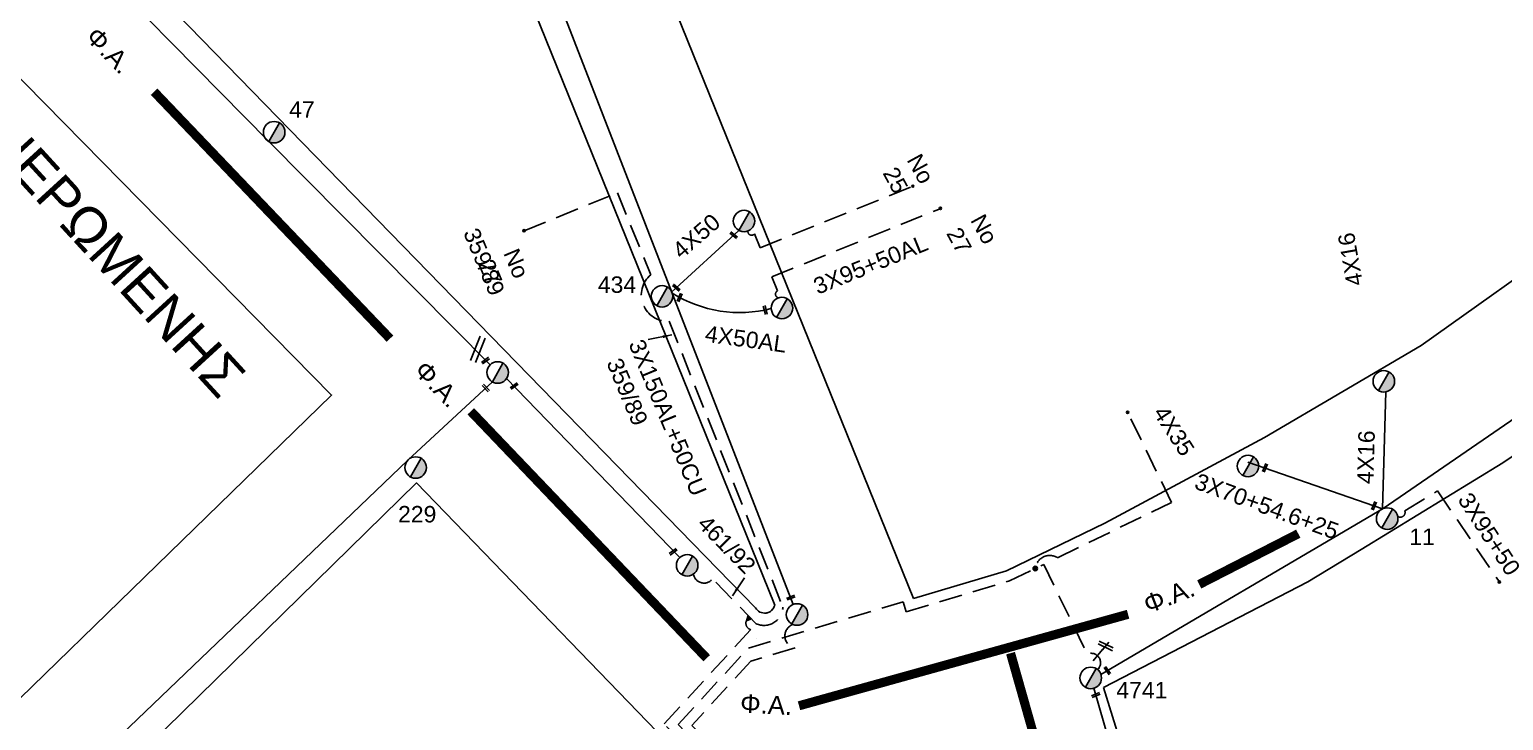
# Model space of a CAD drawing. Header units: millimetres. Extents: x 1421 to 13344, y 800 to 1949.
# Drawn here: x 12545.4 to 12706.8, y 985.9 to 1061.5 of the extents above; entities that cross this region are included whole.
import ezdxf

# ---------------------------------------------------------------- set-up
doc = ezdxf.new("R2010")
doc.units = ezdxf.units.MM
doc.linetypes.add('DASHED', pattern=[19.05, 12.7, -6.35])
for name, color, linetype in [('Pillar OTE', 7, 'Continuous'), ('Άγνωστα', 7, 'Continuous'), ('Γυμνά εναέρια ΧΤ (3Φ)   4x50CU', 7, 'Continuous'), ('Γυμνά εναέρια ΧΤ και ΦΟΠ (3Φ)   4x50+16AL', 7, 'Continuous'), ('Εναέρια παροχή ΧΤ 4x16', 7, 'SYN_LINE'), ('Επιγραφές - Σχήματα', 7, 'Continuous'), ('Καλωδια ΧΤ  3X95+50', 7, 'Continuous'), ('Καλώδια ΧΤ   3x150+50CU', 7, 'DASHED'), ('Καλώδια ΧΤ   3x150AL+50CU', 7, 'DASHED'), ('Μηχανική τομή', 7, 'Continuous'), ('Στύλος ΦΜ', 7, 'Continuous'), ('Στύλος ΦΜ @ 1', 7, 'Continuous'), ('Συνδέσεις', 7, 'Continuous'), ('Συνεστραμμένα ΧΤ   3x70+54.6+25 AL', 7, 'SYN_LINE'), ('Συνεστραμμένα ΧΤ   4x120+25 AL', 7, 'SYN_LINE'), ('Τομή', 7, 'Continuous'), ('Υπόβαθρο ΔΕΗ', 7, 'Continuous'), ('Υπόγεια καλώδια Παροχών ΧΤ   4x50AL', 7, 'DASHED')]:
    doc.layers.add(name, color=color, linetype=linetype)
doc.styles.add('arial', font='ARIAL.TTF')
doc.styles.get("Standard").update_dxf_attribs({"font": 'ARIAL.TTF'})
doc.linetypes.add('SYN_LINE', pattern='A,0.5,-0.0001,["/\\/\\/\\/",Standard,S=0.1,R=0,X=0,Y=-0.05],-0.25', length=0.7501)
doc.dimstyles.new('ISO-25', dxfattribs={"dimtxt": 2.5, "dimasz": 2.5, "dimexe": 1.25, "dimexo": 0.625, "dimtad": 1, "dimtxsty": 'Standard', "dimcen": 2.5, "dimadec": 0, "dimazin": 0, "dimtfac": 1, "dimtmove": 0, "dimatfit": 3, "dimfxl": 1, "dimarcsym": 0})

# ---------------------------------------------------------------- blocks, each defined once
blk = doc.blocks.new('ΥΠΑΡΧΩΝ ΤΣΙΜΕΝΤΕΝΙΟΣ ΣΤΥΛΟΣ')
at = {"layer": 'Στύλος ΦΜ'}
blk.add_hatch(color=7, dxfattribs=at).paths.add_polyline_path([(-1.29, -2.28, 0.574793), (2.62, 0, 0.268822), (1.3, 2.27)])
at = {"layer": 'Στύλος ΦΜ', "color": 7}
blk.add_line((-1.29, -2.28), (1.3, 2.27), dxfattribs=at)
blk.add_circle((0, 0), 2.62, dxfattribs=at)
at = {"layer": 'Στύλος ΦΜ', "flags": 4}
for tag, p in [('ΑΡΙΘΜΟΣ', (-4.68, 8.05)), ('ΤΥΠΟΣ', (-4.91, 3.03))]:
    blk.add_attdef(tag, p, '', height=4, dxfattribs=at)
blk = doc.blocks.new('ΜΗΧΑΝΙΚΗ ΤΟΜΗ')
at = {"layer": 'Μηχανική τομή', "ltscale": 40}
for p, q in [((-1.89, 0.78), (1.89, 0.78)), ((1.89, 0), (-1.89, 0))]:
    blk.add_line(p, q, dxfattribs=at)
blk = doc.blocks.new('ΤΟΜΗ')
at = {"layer": 'Τομή', "ltscale": 40}
for p, q in [((-5.68, 0), (5.68, 0)), ((5.68, -2.33), (-5.68, -2.33))]:
    blk.add_line(p, q, dxfattribs=at)
blk = doc.blocks.new('_ΣΥΝΔΕΣΗ')
at = {"layer": 'Συνδέσεις', "linetype": 'SYN_LINE', "ltscale": 40}
blk.add_hatch(color=256, dxfattribs=at).paths.add_polyline_path([(0.5, -0.01, 1), (-0.5, -0.01, 1)])
at = {"layer": 'Συνδέσεις'}
blk.add_circle((0, -0.01), 0.5, dxfattribs=at)
blk = doc.blocks.new('τομή_')
at = {"layer": 'Επιγραφές - Σχήματα'}
for p, q in [((-1.29, -0.22), (0.13, 0.75)), ((-1.08, -0.46), (0.34, 0.51)), ((-0.66, 0.62), (-0.29, -0.37))]:
    blk.add_line(p, q, dxfattribs=at)

msp = doc.modelspace()

# ---------------------------------------------------------------- hatches: boundary and pattern name
at = {"layer": 'Καλώδια ΧΤ   3x150+50CU', "linetype": 'DASHED', "ltscale": 0.2}
h = msp.add_hatch(color=256, dxfattribs=at)
h.dxf.hatch_style = 1
h.paths.add_polyline_path([(12624.11963, 997.35009), (12623.9006, 996.787), (12624.47993, 996.98183)])

# ---------------------------------------------------------------- linework, layer by layer
at = {"color": 85, "const_width": 1}
for points in [[(12559.08652, 1054.69878), (12584.90274, 1027.66873)], [(12593.74893, 1019.7155), (12619.56514, 992.68545)], [(12673.47017, 1000.76334), (12684.30845, 1006.31619)], [(12629.66857, 987.47927), (12665.67974, 997.4941)], [(12652.81889, 993.23875), (12656.13564, 981.52118)]]:
    msp.add_lwpolyline(points, dxfattribs=at)
at = {"layer": 'Pillar OTE', "ltscale": 40}
msp.add_lwpolyline([(12624.48308, 996.98494), (12623.90546, 996.78513), (12624.11963, 997.35009), (12624.48308, 996.98494)], dxfattribs=at)
at = {"layer": 'Άγνωστα', "color": 1, "linetype": 'DASHED', "ltscale": 0.2}
msp.add_lwpolyline([(12624.07519, 1039.44216, 0.738730132), (12624.78587, 1039.1253), (12625.40271, 1037.60039), (12642.04614, 1044.33288)], format="xyb", dxfattribs=at)
at = {"layer": 'Άγνωστα', "color": 173, "linetype": 'DASHED', "ltscale": 0.2}
msp.add_lwpolyline([(12655.52605, 1002.50933, -0.551875407), (12657.96193, 1003.69118), (12670.43153, 1009.7387), (12665.64417, 1019.60993)], format="xyb", dxfattribs=at)
at = {"layer": 'Γυμνά εναέρια ΧΤ (3Φ)   4x50CU', "color": 1, "linetype": 'Continuous', "ltscale": 0.2}
msp.add_lwpolyline([(12615.74518, 1032.80103), (12623.07135, 1039.51695)], dxfattribs=at)
msp.add_arc((12623.20371, 1044.4233), 13.9006, 237.8214521, 284.2388802, dxfattribs=at)
at = {"layer": 'Γυμνά εναέρια ΧΤ και ΦΟΠ (3Φ)   4x50+16AL', "color": 1, "linetype": 'Continuous', "ltscale": 0.2}
for points in [[(12575.76741, 1128.68993), (12593.26664, 1088.69728), (12602.13389, 1067.80533), (12615.80082, 1032.65793), (12629.03118, 998.56416)], [(12662.71132, 990.9062), (12693.60663, 1009.06498), (12723.30784, 1029.48251), (12745.31266, 1046.75055), (12788.45081, 1026.19841), (12799.01921, 1021.47844)]]:
    msp.add_lwpolyline(points, dxfattribs=at)
at = {"layer": 'Γυμνά εναέρια ΧΤ και ΦΟΠ (3Φ)   4x50+16AL', "color": 85, "linetype": 'Continuous', "ltscale": 0.2}
msp.add_lwpolyline([(12529.24872, 956.33973), (12554.65047, 983.47719), (12586.86268, 1014.36937), (12596.10533, 1022.93982)], dxfattribs=at)
at = {"layer": 'Εναέρια παροχή ΧΤ 4x16', "color": 1, "ltscale": 20}
msp.add_lwpolyline([(12693.53719, 1009.03482), (12693.88505, 1021.84254)], dxfattribs=at)
at = {"layer": 'Καλωδια ΧΤ  3X95+50', "color": 1, "linetype": 'DASHED', "ltscale": 0.2}
msp.add_lwpolyline([(12627.44492, 1032.13853, -0.724500006), (12627.30692, 1032.89299), (12626.6823, 1034.4371), (12645.20923, 1041.93149)], format="xyb", dxfattribs=at)
at = {"layer": 'Καλώδια ΧΤ   3x150+50CU', "color": 85, "linetype": 'DASHED', "ltscale": 0.2}
for points in [[(12599.57671, 1039.48038), (12609.81141, 1043.62241), (12613.43715, 1034.66343, 0.720421622), (12615.46034, 1029.5728), (12627.90219, 998.2674, -0.534143041), (12624.98441, 996.46199), (12620.20775, 1001.3675, -0.658486933), (12618.11888, 1001.89321)], [(12646.65123, 922.53518), (12647.47647, 922.50306, 0.414213562), (12649.06591, 924.40876), (12649.31691, 930.85805, 0.497039226), (12648.19329, 932.07267), (12639.74681, 932.40139), (12624.82927, 948.12352), (12629.40863, 952.46853), (12628.65583, 955.16095, 0.840102142), (12627.44422, 959.50289), (12622.28134, 977.96019), (12614.91729, 985.49374), (12624.38373, 995.80754, -0.433726791), (12623.90546, 996.78513)]]:
    msp.add_lwpolyline(points, format="xyb", dxfattribs=at)
at = {"layer": 'Καλώδια ΧΤ   3x150+50CU', "color": 1, "linetype": 'DASHED', "ltscale": 0.2}
for points in [[(12695.19504, 1008.20414, 0.730970604), (12695.96419, 1008.81532), (12699.54914, 1011.00995), (12706.28533, 1001.08416)], [(12629.00026, 996.38068, 0.768590442), (12629.23111, 993.809), (12624.3977, 992.36222), (12617.9252, 985.31036), (12624.53226, 978.59974), (12629.2903, 961.58977, -0.503105274), (12631.31539, 954.33901), (12632.04362, 951.73445), (12628.13738, 948.03665), (12640.78906, 934.7026), (12648.16986, 934.41535, -0.459457485), (12651.65068, 930.65263), (12651.4088, 924.43731, -0.414213562), (12647.50501, 920.16018), (12646.56023, 920.19695), (12645.40908, 920.24175), (12645.44208, 921.08965)]]:
    msp.add_lwpolyline(points, format="xyb", dxfattribs=at)
at = {"layer": 'Καλώδια ΧΤ   3x150+50CU', "color": 173, "linetype": 'DASHED', "ltscale": 0.2}
msp.add_lwpolyline([(12646.60573, 921.36606), (12647.49693, 921.33138, 0.414213562), (12650.2376, 924.42922), (12650.48348, 930.74728, 0.470410709), (12648.17352, 933.24432), (12640.26793, 933.55199), (12626.48332, 948.08009), (12630.72518, 952.10486), (12630.01522, 954.64408, 0.606874384), (12628.33685, 960.65504), (12623.41069, 978.26607), (12616.43152, 985.41324), (12624.12759, 993.79821), (12641.07093, 998.86983), (12641.40757, 997.7493), (12652.71443, 1001.14624), (12656.44881, 1002.95669), (12661.2135, 993.13221, -0.846797563), (12662.34507, 991.43654)], format="xyb", dxfattribs=at)
at = {"layer": 'Καλώδια ΧΤ   3x150+50CU', "linetype": 'DASHED', "ltscale": 0.2}
for points in [[(12624.98441, 996.46199), (12624.98441, 996.46199)], [(12625.05523, 994.80888), (12625.05523, 994.80888)], [(12624.3977, 992.36222), (12624.3977, 992.36222)]]:
    msp.add_lwpolyline(points, dxfattribs=at)
msp.add_arc((12625.89721, 998.76597), 1.14595, 278.0485219, 346.4061264, dxfattribs=at)
at = {"layer": 'Συνεστραμμένα ΧΤ   3x70+54.6+25 AL', "color": 1, "linetype": 'SYN_LINE', "ltscale": 15}
msp.add_lwpolyline([(12678.79848, 1014.16258), (12693.53719, 1009.03482)], dxfattribs=at)
at = {"layer": 'Συνεστραμμένα ΧΤ   3x70+54.6+25 AL', "color": 2, "linetype": 'SYN_LINE', "ltscale": 20}
msp.add_lwpolyline([(12644.94505, 926.46027), (12662.99637, 922.87274), (12677.62003, 937.15651), (12669.96283, 961.56321), (12661.92289, 989.39614)], dxfattribs=at)
at = {"layer": 'Συνεστραμμένα ΧΤ   4x120+25 AL', "color": 5, "linetype": 'SYN_LINE', "ltscale": 20}
msp.add_lwpolyline([(12475.83141, 1148.59887), (12501.6624, 1121.19454), (12523.09665, 1098.57039), (12547.81994, 1073.44876), (12571.64193, 1049.24056), (12595.8574, 1024.80092)], dxfattribs=at)
at = {"layer": 'Συνεστραμμένα ΧΤ   4x120+25 AL', "color": 85, "linetype": 'SYN_LINE', "ltscale": 20}
msp.add_lwpolyline([(12597.67071, 1023.31759), (12616.61479, 1003.69784)], dxfattribs=at)
at = {"layer": 'Υπόβαθρο ΔΕΗ'}
msp.add_lwpolyline([(12477.54007, 1149.53516), (12540.51561, 1212.22184), (12627.01106, 998.49663, -0.67905859), (12624.9017, 998.19836)], format="xyb", close=True, dxfattribs=at)
for points in [[(12642.19146, 999.20647), (12652.37779, 1002.26676), (12663.13689, 1007.48472), (12680.60094, 1016.83033), (12697.77146, 1026.9136), (12714.77862, 1039.01765), (12723.04286, 1046.02685), (12731.46302, 1053.73698), (12577.67846, 1158.68946), (12642.19146, 999.20647)], [(12415.90424, 964.79729), (12530.30455, 1070.51228), (12578.50999, 1021.49299), (12466.61792, 912.58), (12415.90424, 964.79729)], [(12662.97822, 989.49345), (12685.35843, 1001.05241), (12691.19811, 1004.57444), (12706.68776, 1014.05686), (12720.8004, 1023.59742), (12735.07743, 1034.29012), (12737.28108, 1036.87661), (12744.44297, 1044.08577), (12827.07355, 987.9387), (12750.1549, 883.75991), (12678.71427, 938.80794), (12662.97822, 989.49345)], [(12501.43257, 875.1208), (12476.12678, 902.46556), (12587.78778, 1011.87393), (12620.45782, 978.08283), (12627.59835, 952.54428), (12550.2864, 875.96525)], [(12662.88572, 993.62294), (12661.85595, 992.39167)]]:
    msp.add_lwpolyline(points, dxfattribs=at)

# ---------------------------------------------------------------- block references
at = {"layer": 'Επιγραφές - Σχήματα', "rotation": 299.7579530802306}
msp.add_blockref('τομή_', (12663.35076, 993.54995), dxfattribs=at)
at = {"layer": 'Μηχανική τομή'}
for p, xscale, yscale, zscale, rotation in [((12622.56935, 1039.06738), 0.249999999999919, 0.249999999999919, 0.249999999999919, 140.8749463101756), ((12616.30818, 1033.32151), 0.249999999999919, 0.249999999999919, 0.249999999999919, 140.8749463101756), ((12616.69561, 1032.14033), 0.249999999999919, 0.249999999999919, 0.249999999999919, 68.45138536945211), ((12626.06605, 1030.82059), 0.249999999999919, 0.249999999999919, 0.249999999999919, 103.9164621993861), ((12595.42116, 1025.18787), 0.2499999999999681, 0.2499999999999681, 0.2499999999999681, 36.11407878704492), ((12598.54839, 1022.4086), 0.2499999999999681, 0.2499999999999681, 0.2499999999999681, 36.11407878704492), ((12595.31516, 1022.20711), 0.2500000000001928, 0.2500000000001928, 0.2500000000001928, 312.6268794242704), ((12680.75812, 1013.49268), 0.249999999999919, 0.249999999999919, 0.249999999999919, 68.45138536945211), ((12692.68365, 1009.33178), 0.249999999999919, 0.249999999999919, 0.249999999999919, 68.45138536945211), ((12615.96033, 1004.2564), 0.2499999999999681, 0.2499999999999681, 0.2499999999999681, 36.11407878704492), ((12628.79727, 999.23617), 0.249999999999919, 0.249999999999919, 0.249999999999919, 22.0371090805939), ((12663.33592, 991.27332), 0.2500000000001928, 0.2500000000001928, 0.2500000000001928, 304.5010173359817), ((12662.18469, 988.56206), 0.249999999999919, 0.249999999999919, 0.249999999999919, 22.0371090805939)]:
    msp.add_blockref('ΜΗΧΑΝΙΚΗ ΤΟΜΗ', p, dxfattribs=dict(at, xscale=xscale, yscale=yscale, zscale=zscale, rotation=rotation))
at = {"layer": 'Στύλος ΦΜ @ 1', "ltscale": 40}
ref = msp.add_blockref('ΥΠΑΡΧΩΝ ΤΣΙΜΕΝΤΕΝΙΟΣ ΣΤΥΛΟΣ', (12572.22296, 1050.26503), dxfattribs=dict(at, xscale=0.4499999999998181, yscale=0.4499999999998181, zscale=0.4499999999998181))
ref.add_attrib('ΤΥΠΟΣ', '47', (12573.86323, 1051.85392), dxfattribs={"layer": 'Στύλος ΦΜ', "height": 1.8, "flags": 4})
at = {"layer": 'Στύλος ΦΜ @ 1', "ltscale": 40, "xscale": 0.4499999999998181, "yscale": 0.4499999999998181, "zscale": 0.4499999999998181}
for p in [(12623.65239, 1040.54142), (12627.79873, 1031.01516), (12596.68637, 1023.96429), (12693.66924, 1023.00037), (12678.80848, 1013.72245), (12617.43288, 1002.85057), (12629.45727, 997.46617)]:
    msp.add_blockref('ΥΠΑΡΧΩΝ ΤΣΙΜΕΝΤΕΝΙΟΣ ΣΤΥΛΟΣ', p, dxfattribs=at)
at = {"layer": 'Στύλος ΦΜ @ 1', "ltscale": 40}
ref = msp.add_blockref('ΥΠΑΡΧΩΝ ΤΣΙΜΕΝΤΕΝΙΟΣ ΣΤΥΛΟΣ', (12614.67763, 1032.30355), dxfattribs=dict(at, xscale=0.4499999999998181, yscale=0.4499999999998181, zscale=0.4499999999998181))
ref.add_attrib('ΤΥΠΟΣ', '434', (12607.64718, 1032.68222), dxfattribs={"layer": 'Στύλος ΦΜ', "height": 1.8, "flags": 4})
ref = msp.add_blockref('ΥΠΑΡΧΩΝ ΤΣΙΜΕΝΤΕΝΙΟΣ ΣΤΥΛΟΣ', (12587.71451, 1013.55602), dxfattribs=dict(at, xscale=0.4499999999998181, yscale=0.4499999999998181, zscale=0.4499999999998181))
ref.add_attrib('ΤΥΠΟΣ', '229', (12585.78626, 1007.55104), dxfattribs={"layer": 'Στύλος ΦΜ', "height": 1.8, "flags": 4})
ref = msp.add_blockref('ΥΠΑΡΧΩΝ ΤΣΙΜΕΝΤΕΝΙΟΣ ΣΤΥΛΟΣ', (12694.04076, 1007.97014), dxfattribs=dict(at, xscale=0.4499999999998181, yscale=0.4499999999998181, zscale=0.4499999999998181))
ref.add_attrib('ΤΥΠΟΣ', '11', (12696.45928, 1005.0786), dxfattribs={"layer": 'Στύλος ΦΜ', "height": 1.8, "flags": 4})
ref = msp.add_blockref('ΥΠΑΡΧΩΝ ΤΣΙΜΕΝΤΕΝΙΟΣ ΣΤΥΛΟΣ', (12661.59604, 990.52764), dxfattribs=dict(at, xscale=0.4499999999998181, yscale=0.4499999999998181, zscale=0.4499999999998181))
ref.add_attrib('ΤΥΠΟΣ', '4741', (12664.39538, 988.2912), dxfattribs={"layer": 'Στύλος ΦΜ', "height": 1.8, "flags": 4})
at = {"layer": 'Συνδέσεις'}
for p, xscale, yscale, zscale in [((12642.1263, 1044.36255), 0.25, 0.25, 0.25), ((12645.13931, 1041.93059), 0.25, 0.25, 0.25), ((12599.57671, 1039.48038), 0.25, 0.25, 0.25), ((12665.63047, 1019.61291), 0.25, 0.25, 0.25), ((12655.52605, 1002.50933), 0.4777242751394019, 0.4777242751394019, 0.4777242751394019), ((12706.31269, 1001.04385), 0.25, 0.25, 0.25)]:
    msp.add_blockref('_ΣΥΝΔΕΣΗ', p, dxfattribs=dict(at, xscale=xscale, yscale=yscale, zscale=zscale))
at = {"layer": 'Τομή', "xscale": 0.2499999999998873, "yscale": 0.2499999999998873, "zscale": 0.2499999999998873, "rotation": 248.1909067709115}
msp.add_blockref('ΤΟΜΗ', (12594.78302, 1026.38691), dxfattribs=at)

# ---------------------------------------------------------------- texts
at = {"ltscale": 40, "insert": (12537.41524, 1058.77104), "char_height": 4, "width": 50.2149778, "attachment_point": 1, "rotation": 312.4591004, "style": 'arial'}
msp.add_mtext('{\\H1.083x;ΦANEPΩMENHΣ}', dxfattribs=at)
at = {"layer": 'Άγνωστα', "color": 7}
note = msp.add_mtext_dynamic_manual_height_columns('No ', width=1.8, gutter_width=1.8947, heights=[0.04535, 0], dxfattribs=dict(at, insert=(12641.22879, 1051.35296), char_height=1.8, attachment_point=1, rotation=298.5589515))
for column, words in zip(note.columns.linked_columns, ['25']):
    column.text = words
at = {"layer": 'Άγνωστα', "color": 7, "char_height": 1.8, "attachment_point": 1}
for s, gutter_width, insert, rotation in [('4X50', 12.5, (12615.61117, 1037.65479), 40.8849028), ('359/89', 1.49033, (12594.55036, 1039.97666), 292.7962933), ('3X95+50AL', 12.5, (12631.04229, 1034.13244), 22.1242341), ('359/89', 1.49033, (12610.22288, 1025.73741), 292.7962933), ('4X35', 12.5, (12669.8714, 1020.52598), 302.9652885), ('3X70+54.6+25', 12.5, (12673.43085, 1012.99337), 339.9608763), ('3X95+50', 12.5, (12703.20578, 1011.02502), 302.9652885), ('461/92', 1.49033, (12619.71965, 1008.51066), 314.3568019)]:
    msp.add_mtext_dynamic_manual_height_columns(s, width=1.8, gutter_width=gutter_width, heights=[0.04535], dxfattribs=dict(at, insert=insert, rotation=rotation))
at = {"layer": 'Άγνωστα', "color": 7}
note = msp.add_mtext_dynamic_manual_height_columns('No ', width=1.8, gutter_width=1.8947, heights=[0.04535, 0], dxfattribs=dict(at, insert=(12648.19112, 1044.74571), char_height=1.8, attachment_point=1, rotation=298.5589515))
for column, words in zip(note.columns.linked_columns, ['27']):
    column.text = words
note = msp.add_mtext_dynamic_manual_height_columns('No ', width=1.8, gutter_width=1.49033, heights=[0.04535, 0], dxfattribs=dict(at, insert=(12597.66426, 1040.7669), char_height=1.8, attachment_point=1, rotation=292.7962933))
for column, words in zip(note.columns.linked_columns, ['27']):
    column.text = words
at = {"layer": 'Εναέρια παροχή ΧΤ 4x16', "color": 7, "char_height": 1.8, "attachment_point": 1}
for insert, rotation in [((12689.62891, 1033.29776), 99.9082486), ((12690.73171, 1011.77917), 88.409064)]:
    msp.add_mtext_dynamic_manual_height_columns('4X16', width=1.8, gutter_width=12.5, heights=[0.04535], dxfattribs=dict(at, insert=insert, rotation=rotation))
at = {"layer": 'Επιγραφές - Σχήματα', "color": 85, "linetype": 'Continuous', "char_height": 2.019182, "width": 8.1175664, "attachment_point": 1}
for insert, rotation in [((12552.91089, 1061.98015), 313.914932), ((12588.85578, 1025.4525), 313.914932), ((12667.14059, 999.41736), 21.1493948), ((12623.28856, 988.76794), 357.0321158)]:
    msp.add_mtext('Φ.Α.', dxfattribs=dict(at, insert=insert, rotation=rotation))
at = {"layer": 'Καλώδια ΧΤ   3x150AL+50CU', "color": 7, "insert": (12612.64608, 1027.79221), "char_height": 1.8, "attachment_point": 1, "rotation": 292.4852199}
msp.add_mtext_dynamic_manual_height_columns('3X150AL+50CU', width=1.8, gutter_width=12.5, heights=[0.04535], dxfattribs=at)
at = {"layer": 'Υπόγεια καλώδια Παροχών ΧΤ   4x50AL', "color": 7, "insert": (12619.54381, 1029.12639), "char_height": 1.8, "attachment_point": 1, "rotation": 352.1726646}
msp.add_mtext_dynamic_manual_height_columns('4X50AL', width=1.8, gutter_width=12.5, heights=[0.04535], dxfattribs=at)

# ---------------------------------------------------------------- leaders
at = {"layer": 'Επιγραφές - Σχήματα', "ltscale": 40}
for points in [[(12615.74563, 1028.06821), (12613.15601, 1027.57552)], [(12622.37585, 999.52031), (12623.71328, 1001.48912)]]:
    msp.add_leader(points, dimstyle='ISO-25', override={"dimasz": 1, "dimtad": 0}, dxfattribs=at)

doc.saveas('drawing.dxf')
